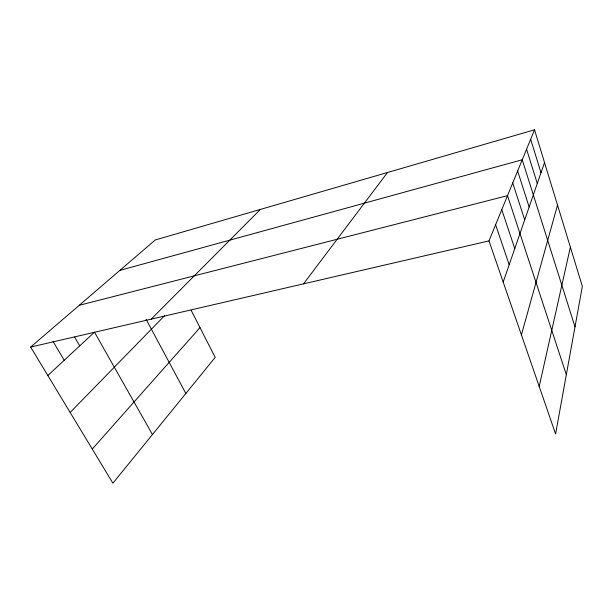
<?xml version="1.0" encoding="UTF-8"?>
<svg xmlns="http://www.w3.org/2000/svg" width="613" height="613" viewBox="0 0 613 613"><rect width="100%" height="100%" fill="white"/><g stroke="black" fill="none" stroke-linecap="round" stroke-linejoin="round"><path stroke-width="0.92" d="M539.21 386.474L570.374 247.123M521.418 334.905L557.524 205.079M503.189 282.057L544.528 162.545M534.521 129.795L582.35 286.325L555.593 433.95L488.982 240.886L534.521 129.795L155.265 239.959L30.65 347.073L112.899 483.205L215.186 357.379L191.126 310.232M303.519 283.85L387.523 172.491M92.264 449.053L199.999 327.61M70.158 412.457L164.583 315.68M151.212 319.135L260.356 209.431M47.829 375.501L94.479 332.162L152.461 434.54M119.872 270.379L522.23 159.763L575.002 326.852M79.261 305.289L507.518 195.654L566.328 374.704M30.65 347.073L488.982 240.886M53.047 341.426L64.196 360.291M74.602 337.012L79.728 345.87M146.086 319.289L185.846 393.477M495.61 224.71L509.181 264.732M501.779 209.669L514.759 248.602M512.736 182.927L524.705 219.86M517.633 170.989L529.149 207.002M526.567 149.197L537.279 183.502M530.651 139.22L541.003 172.736"/></g></svg>
